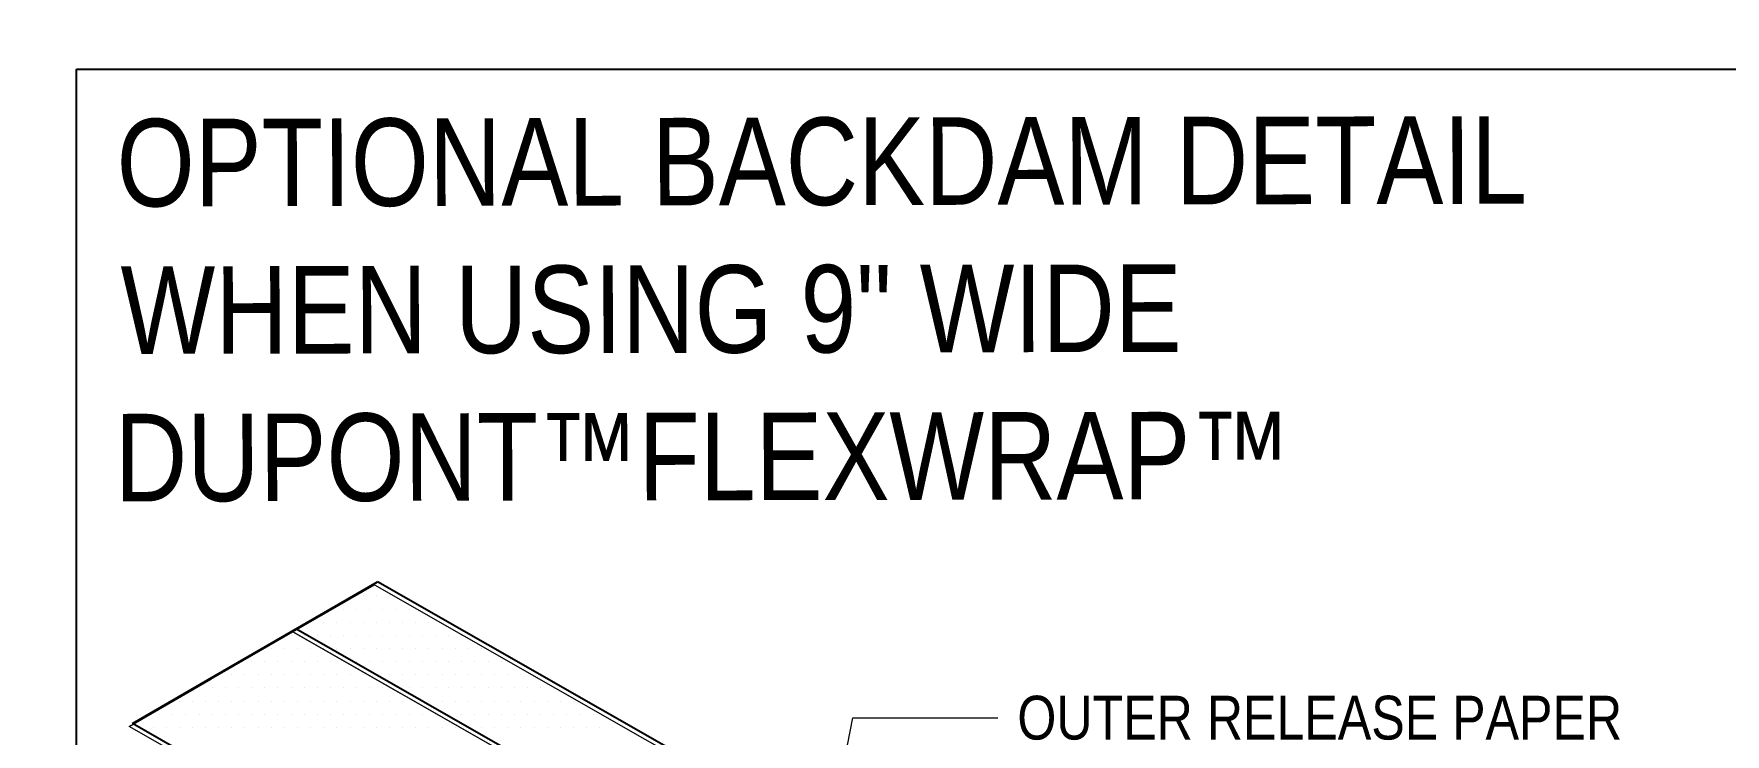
# Model space of a CAD drawing. Header units: inches. Extents: x -20.7 to 75.7, y -15.1 to 19.1.
# Drawn here: x -18.222 to -15.808, y -1.035 to -0.035 of the extents above; entities that cross this region are included whole.
import ezdxf

# ---------------------------------------------------------------- set-up
doc = ezdxf.new("R2010")
doc.units = ezdxf.units.IN
doc.header["$MEASUREMENT"] = 0
for name, color, linetype, lineweight in [('.ATI-HATCH', 7, 'Continuous', 0), ('.ATI-TEXT', 7, 'Continuous', 0), ('G-ANNO-TTLB', 7, 'Continuous', 0), ('TYVEK', 7, 'Continuous', 0)]:
    doc.layers.add(name, color=color, linetype=linetype, lineweight=lineweight)

# ---------------------------------------------------------------- blocks, each defined once
blk = doc.blocks.new('Block_403')
at = {"layer": '.ATI-TEXT', "true_color": 0x000000, "transparency": 33554687}
h = blk.add_hatch(color=18, dxfattribs=at)
h.dxf.hatch_style = 2
h.paths.add_polyline_path([(-17.076, -1.1826), (-17.0983, -1.242), (-17.0964, -1.1786)])
at = {"layer": '.ATI-TEXT', "color": 18, "lineweight": 0, "true_color": 0x000000}
for p, q in [((-17.0862, -1.1806), (-17.0529, -1.0118)), ((-17.0529, -1.0118), (-16.8459, -1.0118))]:
    blk.add_line(p, q, dxfattribs=at)
at = {"layer": '.ATI-TEXT'}
blk.add_lwpolyline([(-17.076, -1.1826), (-17.0983, -1.242), (-17.0964, -1.1786), (-17.0964, -1.1786)], close=True, dxfattribs=at)
at = {"layer": '.ATI-TEXT', "insert": (-16.8183, -1.0436), "char_height": 0.2, "attachment_point": 7}
blk.add_mtext('\\C18;\\c0;\\FArial Narrow|b0|i0|c1;\\H0.062519;\\W1.000000;OUTER RELEASE PAPER', dxfattribs=at)
blk = doc.blocks.new('Block_406')
at = {"layer": '.ATI-TEXT', "char_height": 0.2, "attachment_point": 7, "rotation": 0.1123}
for s, insert in [('\\C18;\\c0;\\FArial Narrow|b0|i0|c1;\\H0.125037;\\W0.999992;OPTIONAL BACKDAM DETAIL', (-18.104, -0.2832)), ('\\C18;\\c0;\\FArial Narrow|b0|i0|c1;\\H0.125037;\\W0.999992;WHEN USING 9" WIDE', (-18.0983, -0.4938)), ('\\C18;\\c0;\\FArial Narrow|b0|i0|c1;\\H0.125037;\\W0.999992;DUPONT™FLEXWRAP™', (-18.1067, -0.7044))]:
    blk.add_mtext(s, dxfattribs=dict(at, insert=insert))
blk = doc.blocks.new('Block_501')
at = {"layer": '.ATI-HATCH'}
for points, knots in [([(-17.7361, -0.8216), (-17.7361, -0.8216), (-17.8528, -0.8891), (-17.8528, -0.8891), (-17.8528, -0.8891), (-16.8467, -1.4637), (-16.8467, -1.4637), (-16.8467, -1.4637), (-16.8367, -1.3352), (-16.8367, -1.3352), (-16.8367, -1.3352), (-17.7361, -0.8216), (-17.7361, -0.8216)], [0, 0, 0, 0, 1, 1, 1, 2, 2, 2, 3, 3, 3, 4, 4, 4, 4]), ([(-17.8528, -0.8891), (-17.8528, -0.8891), (-17.9695, -0.9566), (-17.9695, -0.9566), (-17.9695, -0.9566), (-18.0861, -1.0241), (-18.0861, -1.0241), (-18.0861, -1.0241), (-16.219, -2.0903), (-16.219, -2.0903), (-16.219, -2.0903), (-15.9856, -1.9553), (-15.9856, -1.9553), (-15.9856, -1.9553), (-17.8528, -0.8891), (-17.8528, -0.8891)], [0, 0, 0, 0, 1, 1, 1, 2, 2, 2, 3, 3, 3, 4, 4, 4, 5, 5, 5, 5])]:
    blk.add_open_spline(points, degree=3, knots=knots, dxfattribs=at)
at = {"layer": '.ATI-HATCH', "color": 8, "lineweight": 0, "true_color": 0x818080}
for points in [[(-17.7521, -0.8376), (-17.7521, -0.8376), (-17.7521, -0.8376), (-17.7521, -0.8376)], [(-17.7333, -0.8376), (-17.7333, -0.8376), (-17.7333, -0.8376), (-17.7333, -0.8376)], [(-17.7146, -0.8376), (-17.7146, -0.8376), (-17.7146, -0.8376), (-17.7146, -0.8376)], [(-17.7802, -0.8564), (-17.7802, -0.8564), (-17.7802, -0.8564), (-17.7802, -0.8564)], [(-17.7615, -0.8564), (-17.7615, -0.8564), (-17.7615, -0.8564), (-17.7615, -0.8564)], [(-17.7427, -0.8564), (-17.7427, -0.8564), (-17.7427, -0.8564), (-17.7427, -0.8564)], [(-17.724, -0.8564), (-17.724, -0.8564), (-17.724, -0.8564), (-17.724, -0.8564)], [(-17.7052, -0.8564), (-17.7052, -0.8564), (-17.7052, -0.8564), (-17.7052, -0.8564)], [(-17.6864, -0.8564), (-17.6864, -0.8564), (-17.6864, -0.8564), (-17.6864, -0.8564)], [(-17.8271, -0.8751), (-17.8271, -0.8751), (-17.8271, -0.8751), (-17.8271, -0.8751)], [(-17.8084, -0.8751), (-17.8084, -0.8751), (-17.8084, -0.8751), (-17.8084, -0.8751)], [(-17.7896, -0.8751), (-17.7896, -0.8751), (-17.7896, -0.8751), (-17.7896, -0.8751)], [(-17.7708, -0.8751), (-17.7708, -0.8751), (-17.7708, -0.8751), (-17.7708, -0.8751)], [(-17.7521, -0.8751), (-17.7521, -0.8751), (-17.7521, -0.8751), (-17.7521, -0.8751)], [(-17.7333, -0.8751), (-17.7333, -0.8751), (-17.7333, -0.8751), (-17.7333, -0.8751)], [(-17.7146, -0.8751), (-17.7146, -0.8751), (-17.7146, -0.8751), (-17.7146, -0.8751)], [(-17.6958, -0.8751), (-17.6958, -0.8751), (-17.6958, -0.8751), (-17.6958, -0.8751)], [(-17.6771, -0.8751), (-17.6771, -0.8751), (-17.6771, -0.8751), (-17.6771, -0.8751)], [(-17.6583, -0.8751), (-17.6583, -0.8751), (-17.6583, -0.8751), (-17.6583, -0.8751)], [(-17.8834, -0.9126), (-17.8834, -0.9126), (-17.8834, -0.9126), (-17.8834, -0.9126)], [(-17.8646, -0.9126), (-17.8646, -0.9126), (-17.8646, -0.9126), (-17.8646, -0.9126)], [(-17.8552, -0.8939), (-17.8552, -0.8939), (-17.8552, -0.8939), (-17.8552, -0.8939)], [(-17.8459, -0.9126), (-17.8459, -0.9126), (-17.8459, -0.9126), (-17.8459, -0.9126)], [(-17.8365, -0.8939), (-17.8365, -0.8939), (-17.8365, -0.8939), (-17.8365, -0.8939)], [(-17.8271, -0.9126), (-17.8271, -0.9126), (-17.8271, -0.9126), (-17.8271, -0.9126)], [(-17.8177, -0.8939), (-17.8177, -0.8939), (-17.8177, -0.8939), (-17.8177, -0.8939)], [(-17.8084, -0.9126), (-17.8084, -0.9126), (-17.8084, -0.9126), (-17.8084, -0.9126)], [(-17.799, -0.8939), (-17.799, -0.8939), (-17.799, -0.8939), (-17.799, -0.8939)], [(-17.7896, -0.9126), (-17.7896, -0.9126), (-17.7896, -0.9126), (-17.7896, -0.9126)], [(-17.7802, -0.8939), (-17.7802, -0.8939), (-17.7802, -0.8939), (-17.7802, -0.8939)], [(-17.7708, -0.9126), (-17.7708, -0.9126), (-17.7708, -0.9126), (-17.7708, -0.9126)], [(-17.7615, -0.8939), (-17.7615, -0.8939), (-17.7615, -0.8939), (-17.7615, -0.8939)], [(-17.7521, -0.9126), (-17.7521, -0.9126), (-17.7521, -0.9126), (-17.7521, -0.9126)], [(-17.7427, -0.8939), (-17.7427, -0.8939), (-17.7427, -0.8939), (-17.7427, -0.8939)], [(-17.7333, -0.9126), (-17.7333, -0.9126), (-17.7333, -0.9126), (-17.7333, -0.9126)], [(-17.724, -0.8939), (-17.724, -0.8939), (-17.724, -0.8939), (-17.724, -0.8939)], [(-17.7146, -0.9126), (-17.7146, -0.9126), (-17.7146, -0.9126), (-17.7146, -0.9126)], [(-17.7052, -0.8939), (-17.7052, -0.8939), (-17.7052, -0.8939), (-17.7052, -0.8939)], [(-17.6958, -0.9126), (-17.6958, -0.9126), (-17.6958, -0.9126), (-17.6958, -0.9126)], [(-17.6864, -0.8939), (-17.6864, -0.8939), (-17.6864, -0.8939), (-17.6864, -0.8939)], [(-17.6771, -0.9126), (-17.6771, -0.9126), (-17.6771, -0.9126), (-17.6771, -0.9126)], [(-17.6677, -0.8939), (-17.6677, -0.8939), (-17.6677, -0.8939), (-17.6677, -0.8939)], [(-17.6583, -0.9126), (-17.6583, -0.9126), (-17.6583, -0.9126), (-17.6583, -0.9126)], [(-17.6489, -0.8939), (-17.6489, -0.8939), (-17.6489, -0.8939), (-17.6489, -0.8939)], [(-17.6396, -0.9126), (-17.6396, -0.9126), (-17.6396, -0.9126), (-17.6396, -0.9126)], [(-17.6302, -0.8939), (-17.6302, -0.8939), (-17.6302, -0.8939), (-17.6302, -0.8939)], [(-17.6208, -0.9126), (-17.6208, -0.9126), (-17.6208, -0.9126), (-17.6208, -0.9126)], [(-17.6114, -0.8939), (-17.6114, -0.8939), (-17.6114, -0.8939), (-17.6114, -0.8939)], [(-17.602, -0.9126), (-17.602, -0.9126), (-17.602, -0.9126), (-17.602, -0.9126)], [(-17.5833, -0.9126), (-17.5833, -0.9126), (-17.5833, -0.9126), (-17.5833, -0.9126)], [(-17.9115, -0.9314), (-17.9115, -0.9314), (-17.9115, -0.9314), (-17.9115, -0.9314)], [(-17.8928, -0.9314), (-17.8928, -0.9314), (-17.8928, -0.9314), (-17.8928, -0.9314)], [(-17.874, -0.9314), (-17.874, -0.9314), (-17.874, -0.9314), (-17.874, -0.9314)], [(-17.8552, -0.9314), (-17.8552, -0.9314), (-17.8552, -0.9314), (-17.8552, -0.9314)], [(-17.8365, -0.9314), (-17.8365, -0.9314), (-17.8365, -0.9314), (-17.8365, -0.9314)], [(-17.8177, -0.9314), (-17.8177, -0.9314), (-17.8177, -0.9314), (-17.8177, -0.9314)], [(-17.799, -0.9314), (-17.799, -0.9314), (-17.799, -0.9314), (-17.799, -0.9314)], [(-17.7802, -0.9314), (-17.7802, -0.9314), (-17.7802, -0.9314), (-17.7802, -0.9314)], [(-17.7615, -0.9314), (-17.7615, -0.9314), (-17.7615, -0.9314), (-17.7615, -0.9314)], [(-17.7427, -0.9314), (-17.7427, -0.9314), (-17.7427, -0.9314), (-17.7427, -0.9314)], [(-17.724, -0.9314), (-17.724, -0.9314), (-17.724, -0.9314), (-17.724, -0.9314)], [(-17.7052, -0.9314), (-17.7052, -0.9314), (-17.7052, -0.9314), (-17.7052, -0.9314)], [(-17.6864, -0.9314), (-17.6864, -0.9314), (-17.6864, -0.9314), (-17.6864, -0.9314)], [(-17.6677, -0.9314), (-17.6677, -0.9314), (-17.6677, -0.9314), (-17.6677, -0.9314)], [(-17.6489, -0.9314), (-17.6489, -0.9314), (-17.6489, -0.9314), (-17.6489, -0.9314)], [(-17.6302, -0.9314), (-17.6302, -0.9314), (-17.6302, -0.9314), (-17.6302, -0.9314)], [(-17.6114, -0.9314), (-17.6114, -0.9314), (-17.6114, -0.9314), (-17.6114, -0.9314)], [(-17.5927, -0.9314), (-17.5927, -0.9314), (-17.5927, -0.9314), (-17.5927, -0.9314)], [(-17.5739, -0.9314), (-17.5739, -0.9314), (-17.5739, -0.9314), (-17.5739, -0.9314)], [(-17.5551, -0.9314), (-17.5551, -0.9314), (-17.5551, -0.9314), (-17.5551, -0.9314)], [(-17.9396, -0.9502), (-17.9396, -0.9502), (-17.9396, -0.9502), (-17.9396, -0.9502)], [(-17.9209, -0.9502), (-17.9209, -0.9502), (-17.9209, -0.9502), (-17.9209, -0.9502)], [(-17.9021, -0.9502), (-17.9021, -0.9502), (-17.9021, -0.9502), (-17.9021, -0.9502)], [(-17.8834, -0.9502), (-17.8834, -0.9502), (-17.8834, -0.9502), (-17.8834, -0.9502)], [(-17.8646, -0.9502), (-17.8646, -0.9502), (-17.8646, -0.9502), (-17.8646, -0.9502)], [(-17.8459, -0.9502), (-17.8459, -0.9502), (-17.8459, -0.9502), (-17.8459, -0.9502)], [(-17.8271, -0.9502), (-17.8271, -0.9502), (-17.8271, -0.9502), (-17.8271, -0.9502)], [(-17.8084, -0.9502), (-17.8084, -0.9502), (-17.8084, -0.9502), (-17.8084, -0.9502)], [(-17.7896, -0.9502), (-17.7896, -0.9502), (-17.7896, -0.9502), (-17.7896, -0.9502)], [(-17.7708, -0.9502), (-17.7708, -0.9502), (-17.7708, -0.9502), (-17.7708, -0.9502)], [(-17.7521, -0.9502), (-17.7521, -0.9502), (-17.7521, -0.9502), (-17.7521, -0.9502)], [(-17.7333, -0.9502), (-17.7333, -0.9502), (-17.7333, -0.9502), (-17.7333, -0.9502)], [(-17.7146, -0.9502), (-17.7146, -0.9502), (-17.7146, -0.9502), (-17.7146, -0.9502)], [(-17.6958, -0.9502), (-17.6958, -0.9502), (-17.6958, -0.9502), (-17.6958, -0.9502)], [(-17.6771, -0.9502), (-17.6771, -0.9502), (-17.6771, -0.9502), (-17.6771, -0.9502)], [(-17.6583, -0.9502), (-17.6583, -0.9502), (-17.6583, -0.9502), (-17.6583, -0.9502)], [(-17.6396, -0.9502), (-17.6396, -0.9502), (-17.6396, -0.9502), (-17.6396, -0.9502)], [(-17.6208, -0.9502), (-17.6208, -0.9502), (-17.6208, -0.9502), (-17.6208, -0.9502)], [(-17.602, -0.9502), (-17.602, -0.9502), (-17.602, -0.9502), (-17.602, -0.9502)], [(-17.5833, -0.9502), (-17.5833, -0.9502), (-17.5833, -0.9502), (-17.5833, -0.9502)], [(-17.5645, -0.9502), (-17.5645, -0.9502), (-17.5645, -0.9502), (-17.5645, -0.9502)], [(-17.5458, -0.9502), (-17.5458, -0.9502), (-17.5458, -0.9502), (-17.5458, -0.9502)], [(-17.527, -0.9502), (-17.527, -0.9502), (-17.527, -0.9502), (-17.527, -0.9502)], [(-18.0147, -0.9877), (-18.0147, -0.9877), (-18.0147, -0.9877), (-18.0147, -0.9877)], [(-17.9959, -0.9877), (-17.9959, -0.9877), (-17.9959, -0.9877), (-17.9959, -0.9877)], [(-17.9865, -0.9689), (-17.9865, -0.9689), (-17.9865, -0.9689), (-17.9865, -0.9689)], [(-17.9772, -0.9877), (-17.9772, -0.9877), (-17.9772, -0.9877), (-17.9772, -0.9877)], [(-17.9678, -0.9689), (-17.9678, -0.9689), (-17.9678, -0.9689), (-17.9678, -0.9689)], [(-17.9584, -0.9877), (-17.9584, -0.9877), (-17.9584, -0.9877), (-17.9584, -0.9877)], [(-17.949, -0.9689), (-17.949, -0.9689), (-17.949, -0.9689), (-17.949, -0.9689)], [(-17.9396, -0.9877), (-17.9396, -0.9877), (-17.9396, -0.9877), (-17.9396, -0.9877)], [(-17.9303, -0.9689), (-17.9303, -0.9689), (-17.9303, -0.9689), (-17.9303, -0.9689)], [(-17.9209, -0.9877), (-17.9209, -0.9877), (-17.9209, -0.9877), (-17.9209, -0.9877)], [(-17.9115, -0.9689), (-17.9115, -0.9689), (-17.9115, -0.9689), (-17.9115, -0.9689)], [(-17.9021, -0.9877), (-17.9021, -0.9877), (-17.9021, -0.9877), (-17.9021, -0.9877)], [(-17.8928, -0.9689), (-17.8928, -0.9689), (-17.8928, -0.9689), (-17.8928, -0.9689)], [(-17.8834, -0.9877), (-17.8834, -0.9877), (-17.8834, -0.9877), (-17.8834, -0.9877)], [(-17.874, -0.9689), (-17.874, -0.9689), (-17.874, -0.9689), (-17.874, -0.9689)], [(-17.8646, -0.9877), (-17.8646, -0.9877), (-17.8646, -0.9877), (-17.8646, -0.9877)], [(-17.8552, -0.9689), (-17.8552, -0.9689), (-17.8552, -0.9689), (-17.8552, -0.9689)], [(-17.8459, -0.9877), (-17.8459, -0.9877), (-17.8459, -0.9877), (-17.8459, -0.9877)], [(-17.8365, -0.9689), (-17.8365, -0.9689), (-17.8365, -0.9689), (-17.8365, -0.9689)], [(-17.8271, -0.9877), (-17.8271, -0.9877), (-17.8271, -0.9877), (-17.8271, -0.9877)], [(-17.8177, -0.9689), (-17.8177, -0.9689), (-17.8177, -0.9689), (-17.8177, -0.9689)], [(-17.8084, -0.9877), (-17.8084, -0.9877), (-17.8084, -0.9877), (-17.8084, -0.9877)], [(-17.799, -0.9689), (-17.799, -0.9689), (-17.799, -0.9689), (-17.799, -0.9689)], [(-17.7896, -0.9877), (-17.7896, -0.9877), (-17.7896, -0.9877), (-17.7896, -0.9877)], [(-17.7802, -0.9689), (-17.7802, -0.9689), (-17.7802, -0.9689), (-17.7802, -0.9689)], [(-17.7708, -0.9877), (-17.7708, -0.9877), (-17.7708, -0.9877), (-17.7708, -0.9877)], [(-17.7615, -0.9689), (-17.7615, -0.9689), (-17.7615, -0.9689), (-17.7615, -0.9689)], [(-17.7521, -0.9877), (-17.7521, -0.9877), (-17.7521, -0.9877), (-17.7521, -0.9877)], [(-17.7427, -0.9689), (-17.7427, -0.9689), (-17.7427, -0.9689), (-17.7427, -0.9689)], [(-17.7333, -0.9877), (-17.7333, -0.9877), (-17.7333, -0.9877), (-17.7333, -0.9877)], [(-17.724, -0.9689), (-17.724, -0.9689), (-17.724, -0.9689), (-17.724, -0.9689)], [(-17.7146, -0.9877), (-17.7146, -0.9877), (-17.7146, -0.9877), (-17.7146, -0.9877)], [(-17.7052, -0.9689), (-17.7052, -0.9689), (-17.7052, -0.9689), (-17.7052, -0.9689)], [(-17.6958, -0.9877), (-17.6958, -0.9877), (-17.6958, -0.9877), (-17.6958, -0.9877)], [(-17.6864, -0.9689), (-17.6864, -0.9689), (-17.6864, -0.9689), (-17.6864, -0.9689)], [(-17.6771, -0.9877), (-17.6771, -0.9877), (-17.6771, -0.9877), (-17.6771, -0.9877)], [(-17.6677, -0.9689), (-17.6677, -0.9689), (-17.6677, -0.9689), (-17.6677, -0.9689)], [(-17.6583, -0.9877), (-17.6583, -0.9877), (-17.6583, -0.9877), (-17.6583, -0.9877)], [(-17.6489, -0.9689), (-17.6489, -0.9689), (-17.6489, -0.9689), (-17.6489, -0.9689)], [(-17.6396, -0.9877), (-17.6396, -0.9877), (-17.6396, -0.9877), (-17.6396, -0.9877)], [(-17.6302, -0.9689), (-17.6302, -0.9689), (-17.6302, -0.9689), (-17.6302, -0.9689)], [(-17.6208, -0.9877), (-17.6208, -0.9877), (-17.6208, -0.9877), (-17.6208, -0.9877)], [(-17.6114, -0.9689), (-17.6114, -0.9689), (-17.6114, -0.9689), (-17.6114, -0.9689)], [(-17.602, -0.9877), (-17.602, -0.9877), (-17.602, -0.9877), (-17.602, -0.9877)], [(-17.5927, -0.9689), (-17.5927, -0.9689), (-17.5927, -0.9689), (-17.5927, -0.9689)], [(-17.5833, -0.9877), (-17.5833, -0.9877), (-17.5833, -0.9877), (-17.5833, -0.9877)], [(-17.5739, -0.9689), (-17.5739, -0.9689), (-17.5739, -0.9689), (-17.5739, -0.9689)], [(-17.5645, -0.9877), (-17.5645, -0.9877), (-17.5645, -0.9877), (-17.5645, -0.9877)], [(-17.5551, -0.9689), (-17.5551, -0.9689), (-17.5551, -0.9689), (-17.5551, -0.9689)], [(-17.5458, -0.9877), (-17.5458, -0.9877), (-17.5458, -0.9877), (-17.5458, -0.9877)], [(-17.5364, -0.9689), (-17.5364, -0.9689), (-17.5364, -0.9689), (-17.5364, -0.9689)], [(-17.527, -0.9877), (-17.527, -0.9877), (-17.527, -0.9877), (-17.527, -0.9877)], [(-17.5176, -0.9689), (-17.5176, -0.9689), (-17.5176, -0.9689), (-17.5176, -0.9689)], [(-17.5083, -0.9877), (-17.5083, -0.9877), (-17.5083, -0.9877), (-17.5083, -0.9877)], [(-17.4989, -0.9689), (-17.4989, -0.9689), (-17.4989, -0.9689), (-17.4989, -0.9689)], [(-17.4895, -0.9877), (-17.4895, -0.9877), (-17.4895, -0.9877), (-17.4895, -0.9877)], [(-17.4801, -0.9689), (-17.4801, -0.9689), (-17.4801, -0.9689), (-17.4801, -0.9689)], [(-17.4707, -0.9877), (-17.4707, -0.9877), (-17.4707, -0.9877), (-17.4707, -0.9877)], [(-17.452, -0.9877), (-17.452, -0.9877), (-17.452, -0.9877), (-17.452, -0.9877)], [(-18.0428, -1.0064), (-18.0428, -1.0064), (-18.0428, -1.0064), (-18.0428, -1.0064)], [(-18.024, -1.0064), (-18.024, -1.0064), (-18.024, -1.0064), (-18.024, -1.0064)], [(-18.0053, -1.0064), (-18.0053, -1.0064), (-18.0053, -1.0064), (-18.0053, -1.0064)], [(-17.9865, -1.0064), (-17.9865, -1.0064), (-17.9865, -1.0064), (-17.9865, -1.0064)], [(-17.9678, -1.0064), (-17.9678, -1.0064), (-17.9678, -1.0064), (-17.9678, -1.0064)], [(-17.949, -1.0064), (-17.949, -1.0064), (-17.949, -1.0064), (-17.949, -1.0064)], [(-17.9303, -1.0064), (-17.9303, -1.0064), (-17.9303, -1.0064), (-17.9303, -1.0064)], [(-17.9115, -1.0064), (-17.9115, -1.0064), (-17.9115, -1.0064), (-17.9115, -1.0064)], [(-17.8928, -1.0064), (-17.8928, -1.0064), (-17.8928, -1.0064), (-17.8928, -1.0064)], [(-17.874, -1.0064), (-17.874, -1.0064), (-17.874, -1.0064), (-17.874, -1.0064)], [(-17.8552, -1.0064), (-17.8552, -1.0064), (-17.8552, -1.0064), (-17.8552, -1.0064)], [(-17.8365, -1.0064), (-17.8365, -1.0064), (-17.8365, -1.0064), (-17.8365, -1.0064)], [(-17.8177, -1.0064), (-17.8177, -1.0064), (-17.8177, -1.0064), (-17.8177, -1.0064)], [(-17.799, -1.0064), (-17.799, -1.0064), (-17.799, -1.0064), (-17.799, -1.0064)], [(-17.7802, -1.0064), (-17.7802, -1.0064), (-17.7802, -1.0064), (-17.7802, -1.0064)], [(-17.7615, -1.0064), (-17.7615, -1.0064), (-17.7615, -1.0064), (-17.7615, -1.0064)], [(-17.7427, -1.0064), (-17.7427, -1.0064), (-17.7427, -1.0064), (-17.7427, -1.0064)], [(-17.724, -1.0064), (-17.724, -1.0064), (-17.724, -1.0064), (-17.724, -1.0064)], [(-17.7052, -1.0064), (-17.7052, -1.0064), (-17.7052, -1.0064), (-17.7052, -1.0064)], [(-17.6864, -1.0064), (-17.6864, -1.0064), (-17.6864, -1.0064), (-17.6864, -1.0064)], [(-17.6677, -1.0064), (-17.6677, -1.0064), (-17.6677, -1.0064), (-17.6677, -1.0064)], [(-17.6489, -1.0064), (-17.6489, -1.0064), (-17.6489, -1.0064), (-17.6489, -1.0064)], [(-17.6302, -1.0064), (-17.6302, -1.0064), (-17.6302, -1.0064), (-17.6302, -1.0064)], [(-17.6114, -1.0064), (-17.6114, -1.0064), (-17.6114, -1.0064), (-17.6114, -1.0064)], [(-17.5927, -1.0064), (-17.5927, -1.0064), (-17.5927, -1.0064), (-17.5927, -1.0064)], [(-17.5739, -1.0064), (-17.5739, -1.0064), (-17.5739, -1.0064), (-17.5739, -1.0064)], [(-17.5551, -1.0064), (-17.5551, -1.0064), (-17.5551, -1.0064), (-17.5551, -1.0064)], [(-17.5364, -1.0064), (-17.5364, -1.0064), (-17.5364, -1.0064), (-17.5364, -1.0064)], [(-17.5176, -1.0064), (-17.5176, -1.0064), (-17.5176, -1.0064), (-17.5176, -1.0064)], [(-17.4989, -1.0064), (-17.4989, -1.0064), (-17.4989, -1.0064), (-17.4989, -1.0064)], [(-17.4801, -1.0064), (-17.4801, -1.0064), (-17.4801, -1.0064), (-17.4801, -1.0064)], [(-17.4614, -1.0064), (-17.4614, -1.0064), (-17.4614, -1.0064), (-17.4614, -1.0064)], [(-17.4426, -1.0064), (-17.4426, -1.0064), (-17.4426, -1.0064), (-17.4426, -1.0064)], [(-17.4239, -1.0064), (-17.4239, -1.0064), (-17.4239, -1.0064), (-17.4239, -1.0064)], [(-18.0709, -1.0252), (-18.0709, -1.0252), (-18.0709, -1.0252), (-18.0709, -1.0252)], [(-18.0522, -1.0252), (-18.0522, -1.0252), (-18.0522, -1.0252), (-18.0522, -1.0252)], [(-18.0334, -1.0252), (-18.0334, -1.0252), (-18.0334, -1.0252), (-18.0334, -1.0252)], [(-18.0147, -1.0252), (-18.0147, -1.0252), (-18.0147, -1.0252), (-18.0147, -1.0252)], [(-17.9959, -1.0252), (-17.9959, -1.0252), (-17.9959, -1.0252), (-17.9959, -1.0252)], [(-17.9772, -1.0252), (-17.9772, -1.0252), (-17.9772, -1.0252), (-17.9772, -1.0252)], [(-17.9584, -1.0252), (-17.9584, -1.0252), (-17.9584, -1.0252), (-17.9584, -1.0252)], [(-17.9396, -1.0252), (-17.9396, -1.0252), (-17.9396, -1.0252), (-17.9396, -1.0252)], [(-17.9209, -1.0252), (-17.9209, -1.0252), (-17.9209, -1.0252), (-17.9209, -1.0252)], [(-17.9021, -1.0252), (-17.9021, -1.0252), (-17.9021, -1.0252), (-17.9021, -1.0252)], [(-17.8834, -1.0252), (-17.8834, -1.0252), (-17.8834, -1.0252), (-17.8834, -1.0252)], [(-17.8646, -1.0252), (-17.8646, -1.0252), (-17.8646, -1.0252), (-17.8646, -1.0252)], [(-17.8459, -1.0252), (-17.8459, -1.0252), (-17.8459, -1.0252), (-17.8459, -1.0252)], [(-17.8271, -1.0252), (-17.8271, -1.0252), (-17.8271, -1.0252), (-17.8271, -1.0252)], [(-17.8084, -1.0252), (-17.8084, -1.0252), (-17.8084, -1.0252), (-17.8084, -1.0252)], [(-17.7896, -1.0252), (-17.7896, -1.0252), (-17.7896, -1.0252), (-17.7896, -1.0252)], [(-17.7708, -1.0252), (-17.7708, -1.0252), (-17.7708, -1.0252), (-17.7708, -1.0252)], [(-17.7521, -1.0252), (-17.7521, -1.0252), (-17.7521, -1.0252), (-17.7521, -1.0252)], [(-17.7333, -1.0252), (-17.7333, -1.0252), (-17.7333, -1.0252), (-17.7333, -1.0252)], [(-17.7146, -1.0252), (-17.7146, -1.0252), (-17.7146, -1.0252), (-17.7146, -1.0252)], [(-17.6958, -1.0252), (-17.6958, -1.0252), (-17.6958, -1.0252), (-17.6958, -1.0252)], [(-17.6771, -1.0252), (-17.6771, -1.0252), (-17.6771, -1.0252), (-17.6771, -1.0252)], [(-17.6583, -1.0252), (-17.6583, -1.0252), (-17.6583, -1.0252), (-17.6583, -1.0252)], [(-17.6396, -1.0252), (-17.6396, -1.0252), (-17.6396, -1.0252), (-17.6396, -1.0252)], [(-17.6208, -1.0252), (-17.6208, -1.0252), (-17.6208, -1.0252), (-17.6208, -1.0252)], [(-17.602, -1.0252), (-17.602, -1.0252), (-17.602, -1.0252), (-17.602, -1.0252)], [(-17.5833, -1.0252), (-17.5833, -1.0252), (-17.5833, -1.0252), (-17.5833, -1.0252)], [(-17.5645, -1.0252), (-17.5645, -1.0252), (-17.5645, -1.0252), (-17.5645, -1.0252)], [(-17.5458, -1.0252), (-17.5458, -1.0252), (-17.5458, -1.0252), (-17.5458, -1.0252)], [(-17.527, -1.0252), (-17.527, -1.0252), (-17.527, -1.0252), (-17.527, -1.0252)], [(-17.5083, -1.0252), (-17.5083, -1.0252), (-17.5083, -1.0252), (-17.5083, -1.0252)], [(-17.4895, -1.0252), (-17.4895, -1.0252), (-17.4895, -1.0252), (-17.4895, -1.0252)], [(-17.4707, -1.0252), (-17.4707, -1.0252), (-17.4707, -1.0252), (-17.4707, -1.0252)], [(-17.452, -1.0252), (-17.452, -1.0252), (-17.452, -1.0252), (-17.452, -1.0252)], [(-17.4332, -1.0252), (-17.4332, -1.0252), (-17.4332, -1.0252), (-17.4332, -1.0252)], [(-17.4145, -1.0252), (-17.4145, -1.0252), (-17.4145, -1.0252), (-17.4145, -1.0252)], [(-17.3957, -1.0252), (-17.3957, -1.0252), (-17.3957, -1.0252), (-17.3957, -1.0252)]]:
    blk.add_open_spline(points, degree=3, dxfattribs=at)

msp = doc.modelspace()

# ---------------------------------------------------------------- hatches: boundary and pattern name
at = {"layer": 'G-ANNO-TTLB', "true_color": 0xb9529f, "transparency": 33554687}
h = msp.add_hatch(color=233, dxfattribs=at)
edge = h.paths.add_edge_path()
edge.add_spline(control_points=[(20.0342, -15.1346), (20.0342, -15.1346), (-20.6658, -15.1346), (-20.6658, -15.1346), (-20.6658, -15.1346), (-20.6658, 19.0008), (-20.6658, 19.0008), (-20.6658, 19.0008), (20.0342, 19.0008), (20.0342, 19.0008), (20.0342, 19.0008), (20.0342, -15.1346), (20.0342, -15.1346)], knot_values=[0, 0, 0, 0, 1, 1, 1, 2, 2, 2, 3, 3, 3, 4, 4, 4, 4], degree=3, periodic=0)
edge = h.paths.add_edge_path()
edge.add_spline(control_points=[(-20.5408, 18.8757), (-20.5408, 18.8757), (-20.5408, -15.0095), (-20.5408, -15.0095), (-20.5408, -15.0095), (19.9092, -15.0095), (19.9092, -15.0095), (19.9092, -15.0095), (19.9092, 18.8757), (19.9092, 18.8757), (19.9092, 18.8757), (-20.5408, 18.8757), (-20.5408, 18.8757)], knot_values=[0, 0, 0, 0, 1, 1, 1, 2, 2, 2, 3, 3, 3, 4, 4, 4, 4], degree=3, periodic=0)
edge.add_line((-20.5408, 18.8757), (-20.5408, 18.8757))

# ---------------------------------------------------------------- linework, layer by layer
at = {"layer": 'G-ANNO-TTLB'}
for points in [[(20.0342, -15.1346), (20.0342, -15.1346), (-20.6658, -15.1346), (-20.6658, -15.1346), (-20.6658, -15.1346), (-20.6658, 19.0008), (-20.6658, 19.0008), (-20.6658, 19.0008), (20.0342, 19.0008), (20.0342, 19.0008), (20.0342, 19.0008), (20.0342, -15.1346), (20.0342, -15.1346)], [(-20.5408, 18.8757), (-20.5408, 18.8757), (-20.5408, -15.0095), (-20.5408, -15.0095), (-20.5408, -15.0095), (19.9092, -15.0095), (19.9092, -15.0095), (19.9092, -15.0095), (19.9092, 18.8757), (19.9092, 18.8757), (19.9092, 18.8757), (-20.5408, 18.8757), (-20.5408, 18.8757)]]:
    msp.add_open_spline(points, degree=3, knots=[0, 0, 0, 0, 1, 1, 1, 2, 2, 2, 3, 3, 3, 4, 4, 4, 4], dxfattribs=at)
at = {"layer": 'TYVEK', "color": 4, "lineweight": 25, "true_color": 0x00ffff}
for p, q in [((-17.965, -0.9523), (-17.7316, -0.8173)), ((-15.8645, -1.8835), (-17.7316, -0.8173)), ((-15.9811, -1.951), (-17.8483, -0.8848)), ((-18.0817, -1.0198), (-17.965, -0.9523)), ((-16.2145, -2.086), (-18.0817, -1.0198))]:
    msp.add_line(p, q, dxfattribs=at)
at = {"layer": 'TYVEK', "color": 18, "lineweight": 25, "true_color": 0x000000}
msp.add_lwpolyline([(-18.1613, -0.0851), (-15.594, -0.0851), (-15.594, -2.2006), (-18.1613, -2.2006)], close=True, dxfattribs=at)

# ---------------------------------------------------------------- block references
at = {"layer": '.ATI-HATCH'}
msp.add_blockref('Block_501', (0, 0), dxfattribs=at)
at = {"layer": '.ATI-TEXT'}
for name in ['Block_406', 'Block_403']:
    msp.add_blockref(name, (0, 0), dxfattribs=at)

doc.saveas('drawing.dxf')
